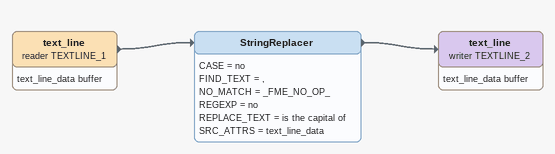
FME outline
text_line (reader TEXTLINE_1)
    attributes: text_line_data buffer
    -> StringReplacer
StringReplacer
    CASE = no
    FIND_TEXT = ,
    NO_MATCH = _FME_NO_OP_
    REGEXP = no
    REPLACE_TEXT = is the capital of
    SRC_ATTRS = text_line_data
    -> text_line (writer TEXTLINE_2)
text_line (writer TEXTLINE_2)
    attributes: text_line_data buffer
